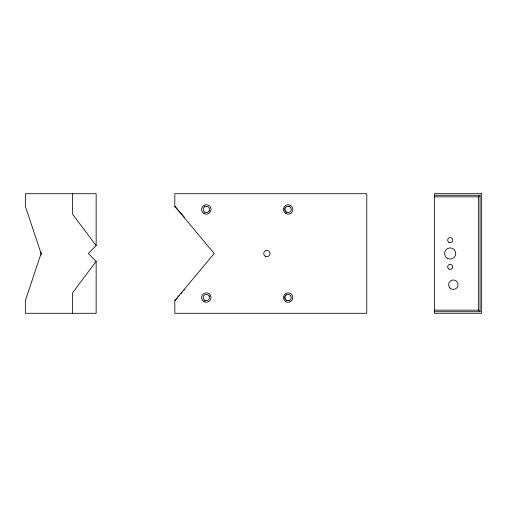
<?xml version="1.0" encoding="UTF-8"?>
<svg xmlns="http://www.w3.org/2000/svg" width="507" height="507" viewBox="0 0 507 507"><rect width="100%" height="100%" fill="white"/><g stroke="black" fill="none" stroke-linecap="round" stroke-linejoin="round"><path stroke-width="0.76" d="M96.153 261.365L96.153 313.288L25.35 313.288L25.35 300.676L41.086 253.5L25.35 206.298L25.35 193.712L96.153 193.712L96.153 245.635L88.288 253.5L96.153 261.365L72.552 292.837L72.552 313.288M174.826 300.702L214.163 253.5L174.826 206.298L174.826 193.712L366.789 193.712L366.789 313.288L174.826 313.288L174.826 300.702L179.491 295.328M181.037 293.534L182.076 292.336M183.629 290.549L184.668 289.351M434.448 311.716L480.078 311.716L478.5 310.145L478.5 196.855L480.078 195.284L434.448 195.284M434.448 196.855L478.5 196.855M434.448 310.145L478.5 310.145M184.675 217.661L174.877 206.355M175.701 207.306L174.94 206.425M96.153 245.635L72.552 214.163L72.552 193.712M480.078 195.284L480.078 311.716M41.086 251.928L41.086 255.072M286.385 212.439A3.46 3.46 0 0 1 285.669 211.894M284.769 210.342A3.46 3.46 0 0 1 284.769 208.548M285.118 207.712A3.46 3.46 0 0 1 285.669 206.995M289.009 206.102A3.46 3.46 0 0 1 289.846 206.444M209.638 210.342A3.46 3.46 0 0 1 209.296 211.172M204.568 206.444A3.46 3.46 0 0 1 205.398 206.102M289.846 300.556A3.46 3.46 0 0 1 289.009 300.898M285.669 300.005A3.46 3.46 0 0 1 285.118 299.288M284.769 298.452A3.46 3.46 0 0 1 284.769 296.658M285.669 295.106A3.46 3.46 0 0 1 286.385 294.561M205.398 300.898A3.46 3.46 0 0 1 204.568 300.556M209.296 295.828A3.46 3.46 0 0 1 209.638 296.658M481.65 193.712L434.448 193.712L434.448 313.288L481.65 313.288L481.65 193.712M265.3 256.225A3.15 3.15 0 0 0 270.022 253.5A3.15 3.15 0 0 0 265.3 250.775A3.15 3.15 0 0 0 265.3 256.225M203.934 213.529A4.721 4.721 0 0 0 211.02 209.442A4.721 4.721 0 0 0 203.934 205.354A4.721 4.721 0 0 0 203.934 213.529M285.758 213.529A4.721 4.721 0 0 0 292.837 209.442A4.721 4.721 0 0 0 285.758 205.354A4.721 4.721 0 0 0 285.758 213.529M203.934 301.646A4.721 4.721 0 0 0 211.02 297.558A4.721 4.721 0 0 0 203.934 293.471A4.721 4.721 0 0 0 203.934 301.646M285.758 301.646A4.721 4.721 0 0 0 292.837 297.558A4.721 4.721 0 0 0 285.758 293.471A4.721 4.721 0 0 0 285.758 301.646M204.72 212.167A3.15 3.15 0 0 0 209.442 209.442A3.15 3.15 0 0 0 204.72 206.717A3.15 3.15 0 0 0 204.72 212.167M286.544 212.167A3.15 3.15 0 0 0 291.265 209.442A3.15 3.15 0 0 0 286.544 206.717A3.15 3.15 0 0 0 286.544 212.167M204.72 300.283A3.15 3.15 0 0 0 209.442 297.558A3.15 3.15 0 0 0 204.72 294.833A3.15 3.15 0 0 0 204.72 300.283M286.544 300.283A3.15 3.15 0 0 0 291.265 297.558A3.15 3.15 0 0 0 286.544 294.833A3.15 3.15 0 0 0 286.544 300.283M447.389 258.336A5.583 5.583 0 0 0 455.768 253.5A5.583 5.583 0 0 0 447.389 248.664A5.583 5.583 0 0 0 447.389 258.336M448.923 242.308A2.516 2.516 0 0 0 452.7 240.128A2.516 2.516 0 0 0 448.923 237.948A2.516 2.516 0 0 0 448.923 242.308M448.923 269.052A2.516 2.516 0 0 0 452.7 266.872A2.516 2.516 0 0 0 448.923 264.692A2.516 2.516 0 0 0 448.923 269.052M449.988 288.046A4.721 4.721 0 0 0 457.884 285.929A4.721 4.721 0 0 0 452.105 280.149A4.721 4.721 0 0 0 449.988 288.046"/></g></svg>
